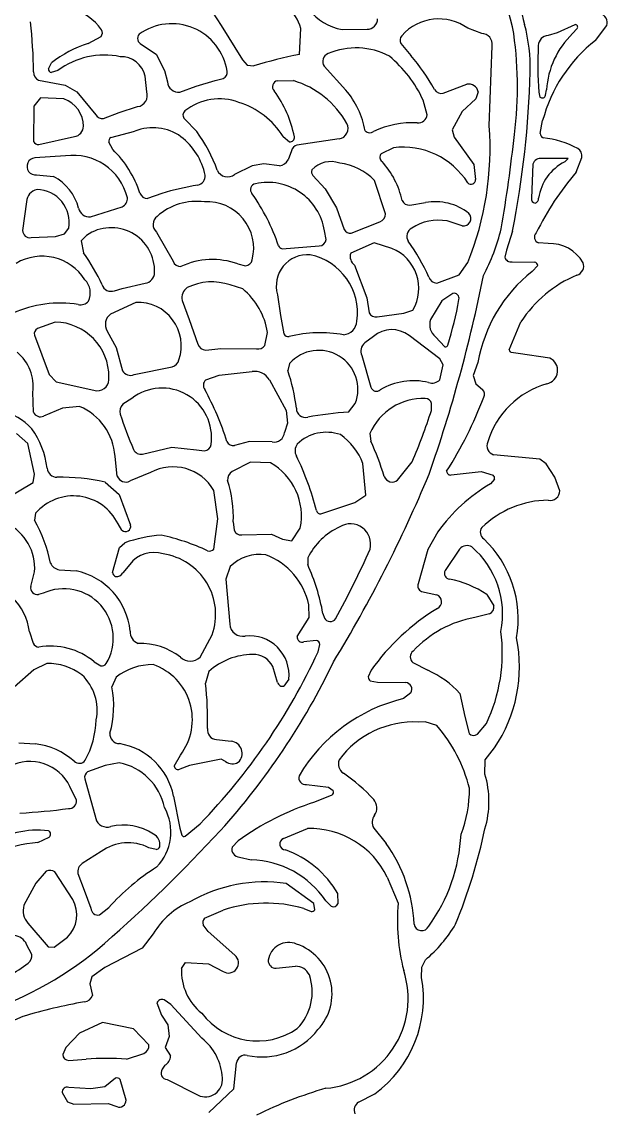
# Model space of a CAD drawing. Header units: millimetres. Extents: x 0.02 to 0.492, y 0.021 to 0.495.
# Drawn here: x 0.4272 to 0.4917, y 0.159 to 0.2789 of the extents above; entities that cross this region are included whole.
import ezdxf

# ---------------------------------------------------------------- set-up
doc = ezdxf.new("R2010")
doc.units = ezdxf.units.MM
doc.header["$MEASUREMENT"] = 0
doc.layers.add('WHITE', color=7, linetype='Continuous')

msp = doc.modelspace()

# ---------------------------------------------------------------- linework, layer by layer
at = {"layer": 'WHITE'}
for p, q in [((0.4812587647431137, 0.2783119534665339), (0.4802709048213723, 0.2819796371728349)), ((0.4482122973231536, 0.2799553430562466), (0.4491521923241446, 0.278464529063877)), ((0.4491521923241446, 0.278464529063877), (0.4515155961249464, 0.2746837658506678)), ((0.4880985062706321, 0.2785656110480512), (0.4861415795900386, 0.2776697928222738)), ((0.4903959625071628, 0.2768384507782683), (0.4916113821466525, 0.2784755940475445)), ((0.4345058925567272, 0.2764899893608452), (0.4359323437201402, 0.2772531600797888)), ((0.4577904982586226, 0.2752962194563957), (0.4579366132022079, 0.2781496008052765)), ((0.4624727446224783, 0.2780365171334167), (0.4652336031246486, 0.2780670787142671)), ((0.4778507959565076, 0.2775887120127161), (0.476324330823461, 0.2781654057506186)), ((0.4861415795900386, 0.2776697928222738), (0.4851599114932659, 0.2773912096958815)), ((0.4878544289688921, 0.2775829350370405), (0.4883608239170357, 0.2781463478332752)), ((0.4403896205542013, 0.2763966756002539), (0.4420012813329749, 0.2753350254296933)), ((0.4689548854665744, 0.2765110988119751), (0.4700430442860296, 0.2751733117032861)), ((0.4786904911045359, 0.2674478699879234), (0.479000693725759, 0.2762486881898785)), ((0.4420012813329749, 0.2753350254296933), (0.4429248312945556, 0.2735053280589612)), ((0.4515155961249464, 0.2746837658506678), (0.45203741111801, 0.274107628616136)), ((0.4301613565872406, 0.273707800813241), (0.4304760845155919, 0.2743723622329509)), ((0.4311871592137572, 0.2735125840215796), (0.4304424913185236, 0.273290230243744)), ((0.4429248312945556, 0.2735053280589612), (0.4432422203369442, 0.2722786394018876)), ((0.45203741111801, 0.274107628616136), (0.4527506634858331, 0.274025952702553)), ((0.4605201684926737, 0.2739889307680863), (0.4628821709551756, 0.2713639989155257)), ((0.4290678712913227, 0.2724633569267826), (0.4320045250461281, 0.2719236449552534)), ((0.4409691128071096, 0.2711874725151034), (0.4407865393681895, 0.2729123533076462)), ((0.4463955057555904, 0.2718105113179769), (0.44851660903986, 0.2724173727992565)), ((0.44851660903986, 0.2724173727992565), (0.4493862839586426, 0.2726338125981569)), ((0.4553665813713149, 0.2723900132228829), (0.457120654890418, 0.2724029117858794)), ((0.4320045250461281, 0.2719236449552534), (0.4332551889641399, 0.2711655620018878)), ((0.4332551889641399, 0.2711655620018878), (0.4353692701096199, 0.2686365868201105)), ((0.4446104919431802, 0.2711279071771419), (0.4463955057555904, 0.2718105113179769)), ((0.4736240586918626, 0.2710233315830057), (0.4762200752254385, 0.2720193730849097)), ((0.4774791693371001, 0.2711906862491794), (0.4771984340220846, 0.2704066978655502)), ((0.4841267188712662, 0.2711311891223881), (0.4842664793091097, 0.2705960721235013)), ((0.484885164317417, 0.270810004247131), (0.4849908091829967, 0.2713834085043634)), ((0.4292619998470363, 0.2705211687407149), (0.428536146556225, 0.2695873111497415)), ((0.4318495212058671, 0.2703845900836432), (0.4292619998470363, 0.2705211687407149)), ((0.4718597269139134, 0.268637988047497), (0.4714068200854447, 0.2702492958387903)), ((0.4771984340220846, 0.2704066978655502), (0.4757009609129567, 0.2689944598234911)), ((0.428536146556225, 0.2695873111497415), (0.4285157958917905, 0.2657153104698888)), ((0.4362108034399185, 0.2682376226221045), (0.4379375934016581, 0.2689028126380586)), ((0.4379375934016581, 0.2689028126380586), (0.4399685374856712, 0.2695410579429557)), ((0.4757009609129567, 0.2689944598234911), (0.474581343612088, 0.2669917753501915)), ((0.4464789548319442, 0.2667997830000304), (0.4451323979310361, 0.2681853463312928)), ((0.4842875627521551, 0.2665758592864333), (0.4845601432563761, 0.2680060492324443)), ((0.4370107560028329, 0.2661558344614827), (0.4396713129313368, 0.2668365262988134)), ((0.474581343612088, 0.2669917753501915), (0.4748076470229444, 0.2661785602702558)), ((0.4290844117209682, 0.2653888722102539), (0.4330113135592403, 0.2662419517516804)), ((0.4372180359190654, 0.264838657682163), (0.4367965963025361, 0.2656419852238806)), ((0.4560026979302647, 0.2662430678320996), (0.4566866105254768, 0.2656849235234213)), ((0.4621525356734295, 0.2659814431229973), (0.4575122104052504, 0.2653088227976481)), ((0.4748076470229444, 0.2661785602702558), (0.4769858867273076, 0.2631758332113416)), ((0.4320232617654534, 0.2641198347290648), (0.4286332120082504, 0.2639035970318746)), ((0.4569190781167149, 0.264675113958919), (0.4565320156231723, 0.2636839935895424)), ((0.4681238778119621, 0.2650190650614231), (0.4667681384740824, 0.2643647041393207)), ((0.4882600690150484, 0.2623239646933971), (0.4888870763394914, 0.2639603690090931)), ((0.4525944929897991, 0.2630295747352359), (0.4506450702026192, 0.2620733123789102)), ((0.4538581333783239, 0.2632418410031372), (0.4525944929897991, 0.2630295747352359)), ((0.455581164780397, 0.2630440627690532), (0.4538581333783239, 0.2632418410031372)), ((0.4769858867273076, 0.2631758332113416), (0.4771740351646555, 0.2615038473426641)), ((0.4834981235418584, 0.263204227032683), (0.4833227007901598, 0.2594543821177436)), ((0.4873874197890145, 0.2638449678885318), (0.4845313129201876, 0.2638243939707168)), ((0.4869886036247665, 0.2634591164088785), (0.4873874197890145, 0.2638449678885318)), ((0.4288431519183599, 0.2620255128483817), (0.4307190555035778, 0.2618545267390197)), ((0.459260091058917, 0.2619572424717403), (0.4606216397604883, 0.260498579728956)), ((0.4606216397604883, 0.260498579728956), (0.4618778515518909, 0.2584041067797057)), ((0.4672529019307182, 0.2577496917337188), (0.4660346684842721, 0.2614133837189211)), ((0.4277171755955266, 0.2590598507660549), (0.4273057365772052, 0.2559040899821781)), ((0.4426147552883193, 0.2599774102636656), (0.4410633461996746, 0.259433041300398)), ((0.4347726704185317, 0.2573979089903376), (0.4382529678258386, 0.2585285618456509)), ((0.4618778515518909, 0.2584041067797057), (0.4627149233721046, 0.2560332070749312)), ((0.469934583548517, 0.2587052686867674), (0.4716691956505776, 0.2589744687599391)), ((0.4634858538185029, 0.2556307914808785), (0.466647178358894, 0.2568568856692829)), ((0.4757089086242932, 0.2564327649703605), (0.4740442448441822, 0.2569582600433268)), ((0.4309255995675446, 0.2552636064855601), (0.4319306813803337, 0.2555501523799651)), ((0.4319306813803337, 0.2555501523799651), (0.4323749497111687, 0.256176177538201)), ((0.4420485787501534, 0.2557227532279584), (0.4438731581400795, 0.2525186760915356)), ((0.4607427702570795, 0.2549100906148891), (0.4605376366614469, 0.2558802330759324)), ((0.4812339852129013, 0.2558510108645259), (0.4805905761911273, 0.2537419593586008)), ((0.4282329073650268, 0.2551252922898726), (0.4309255995675446, 0.2552636064855601)), ((0.4343327411814482, 0.2553687076856425), (0.4337558359118669, 0.2547615156219933)), ((0.4337558359118669, 0.2547615156219933), (0.434011409030941, 0.2534505782840051)), ((0.4660062923707559, 0.254565877708229), (0.4634267919438973, 0.2534030754444546)), ((0.4679636413509432, 0.2539332579854936), (0.4660062923707559, 0.254565877708229)), ((0.4851846037365853, 0.2544729847226241), (0.4840914102847458, 0.2545620246287704)), ((0.4558722938230071, 0.2539069603668956), (0.4599702917700503, 0.2542027519354335)), ((0.4805905761911273, 0.2537419593586008), (0.4804110676401101, 0.2529572928487422)), ((0.451000492811276, 0.2522266720483535), (0.4518281881576903, 0.2520239657705697)), ((0.4638418345230189, 0.2521043296311505), (0.4652076521615129, 0.2484764788203108)), ((0.4753568869350426, 0.251009914928006), (0.4763214457812085, 0.2523741899317495)), ((0.4811991937776656, 0.2524669428862282), (0.4836839488041724, 0.2524200626853468)), ((0.4840319040885985, 0.2520435208993549), (0.4833942668508352, 0.2513862172850656)), ((0.4729145319196082, 0.2501176022646594), (0.4753568869350426, 0.251009914928006)), ((0.4374043008216533, 0.2492684401768283), (0.4382614897591069, 0.2495354182818311)), ((0.4382614897591069, 0.2495354182818311), (0.4407969097917354, 0.2500995493196326)), ((0.4515478796641947, 0.2494685161391895), (0.4501408365862686, 0.2499130837543082)), ((0.4553654190212111, 0.2488349665006135), (0.4557036390686579, 0.2465651190606527)), ((0.4652076521615129, 0.2484764788203108), (0.4654745305559556, 0.2468540649161693)), ((0.4746795573187414, 0.2489837631746454), (0.4734568592556019, 0.2481464722766928)), ((0.4397741092140285, 0.2479886357337663), (0.4369822491844831, 0.2467113085116918)), ((0.444870507939581, 0.2482005213107922), (0.4456577219537771, 0.2461253346578528)), ((0.4692702788154777, 0.246791938327923), (0.47027383769718, 0.2471543031040599)), ((0.4734568592556019, 0.2481464722766928), (0.4722223002422248, 0.2460940179950201)), ((0.4456577219537771, 0.2461253346578528), (0.4466091968267429, 0.2433932671462775)), ((0.4557036390686579, 0.2465651190606527), (0.4560608159157905, 0.2445338136934741)), ((0.4663391321195882, 0.2463926892462677), (0.4692702788154777, 0.246791938327923)), ((0.43088227590707, 0.2458281579666337), (0.4289298057661082, 0.2451057191293786)), ((0.4366094075904791, 0.2448330589107164), (0.4375905072954552, 0.2430167496651984)), ((0.4539717396139831, 0.2432333826082566), (0.4542684699837153, 0.2446887725786074)), ((0.4808758645961185, 0.2427731356136884), (0.4821691972159363, 0.2458414639329232)), ((0.4285923259910443, 0.2443943238007566), (0.4302351731373351, 0.2400451579330805)), ((0.4659395603023849, 0.2442450461946931), (0.4649839585870457, 0.243525579488922)), ((0.4732271057505507, 0.2417687646691808), (0.4698548520329537, 0.2443321849287116)), ((0.4727744078234226, 0.2442094461482583), (0.4737855404650915, 0.2430892618042035)), ((0.4375905072954552, 0.2430167496651984), (0.4382990425283726, 0.2404755712481448)), ((0.4474729330337188, 0.2427318161596483), (0.4491162323709477, 0.2429091974259669)), ((0.4491162323709477, 0.2429091974259669), (0.4530367780093196, 0.2428803518089311)), ((0.4818608570944364, 0.2423535071184283), (0.4810871281221289, 0.2424897815275162)), ((0.4853449862499815, 0.2418663003308309), (0.4818608570944364, 0.2423535071184283)), ((0.456695402863363, 0.2412707126852803), (0.4564948194581143, 0.2404956935294914)), ((0.4646384629050871, 0.2421353098427566), (0.4656415635999615, 0.2386522002136429)), ((0.4736172910653326, 0.2411251394520486), (0.4732271057505507, 0.2417687646691808)), ((0.4732457162070026, 0.2394841422608239), (0.4736172910653326, 0.2411251394520486)), ((0.477440537889055, 0.2413572830830997), (0.4768943757173333, 0.2399441203228124)), ((0.4302351731373351, 0.2400451579330805), (0.4310058496804533, 0.2392615383404927)), ((0.4395726791983047, 0.2400417143138658), (0.4437789235170978, 0.2409088462143663)), ((0.4474623714579529, 0.2394518564333172), (0.4489279216666691, 0.2399905189444185)), ((0.4489279216666691, 0.2399905189444185), (0.4525734040871686, 0.2403663631722001)), ((0.4768943757173333, 0.2399441203228124), (0.477193572084612, 0.239022680398668)), ((0.4310058496804533, 0.2392615383404927), (0.4354885681191949, 0.2382718225944758)), ((0.45447727409547, 0.2394703671787985), (0.4563196511688367, 0.2360817493212782)), ((0.477193572084612, 0.239022680398668), (0.4779311571064409, 0.2383860660864048)), ((0.4285035072484084, 0.2359002044577723), (0.4284433048329337, 0.238101209776464)), ((0.431678187675663, 0.2363382973958907), (0.4296016319617764, 0.2354856266218857)), ((0.4335771369129383, 0.2365468289452328), (0.431678187675663, 0.2363382973958907)), ((0.4393355892443876, 0.2374300923004433), (0.4383534336578648, 0.2367819159499868)), ((0.4631790835543321, 0.2359247729010741), (0.4639272081376464, 0.2368584865402443)), ((0.4723204888761489, 0.236102869591145), (0.4723313147617205, 0.2368798877158788)), ((0.4563196511688367, 0.2360817493212782), (0.4564489187256658, 0.2346936733511845)), ((0.4564489187256658, 0.2346936733511845), (0.4561456289149788, 0.2336812401067374)), ((0.4278682150891793, 0.2324406325962648), (0.426610546535309, 0.2335602840154825)), ((0.4655435587655891, 0.2335687614659396), (0.4656479365062863, 0.2327152108845868)), ((0.4286163150623103, 0.2290992946261994), (0.4278682150891793, 0.2324406325962648)), ((0.4404901846021335, 0.2312975972307907), (0.4437241487606727, 0.2320653295118044)), ((0.4437241487606727, 0.2320653295118044), (0.446450561393482, 0.2317588035656633)), ((0.446450561393482, 0.2317588035656633), (0.4473288790978758, 0.2316600566284387)), ((0.4522697028762015, 0.2326650134773796), (0.4506297335238423, 0.2322416110664408)), ((0.4547742379555122, 0.232634697951547), (0.4522697028762015, 0.2326650134773796)), ((0.4377261714130019, 0.2288630024959051), (0.4374793914350557, 0.2310446106897885)), ((0.4524099755297646, 0.2303974831947456), (0.4503840568433227, 0.2293632722332063)), ((0.4545964406497181, 0.2303392336209258), (0.4524099755297646, 0.2303974831947456)), ((0.4685966261766184, 0.2284386733298502), (0.4701998329311134, 0.2304471326550986)), ((0.4842423282893424, 0.2307214319403772), (0.4791548178020334, 0.2312287479666203)), ((0.4849449004194835, 0.2302179298033917), (0.4842423282893424, 0.2307214319403772)), ((0.4284785306415387, 0.2281653730805689), (0.4286163150623103, 0.2290992946261994)), ((0.4413831129498719, 0.2292479181932175), (0.4391377782562815, 0.2283393362326671)), ((0.4650913755992033, 0.2267638049923121), (0.4647798689477712, 0.2302566467237288)), ((0.4745049775084315, 0.2290005675494936), (0.4777920591002188, 0.2293687001163104)), ((0.4777920591002188, 0.2293687001163104), (0.4791085531894291, 0.2289602418962678)), ((0.4858985933646488, 0.2287502122670987), (0.4849449004194835, 0.2302179298033917)), ((0.4253920171000464, 0.226312017702293), (0.4284785306415387, 0.2281653730805689)), ((0.4363867299692274, 0.2282183429233312), (0.4379243786626148, 0.2268546369657339)), ((0.4792541127975972, 0.2285361291669961), (0.4788093111060844, 0.2280077364412279)), ((0.4864490211997333, 0.2272447547352685), (0.4858985933646488, 0.2287502122670987)), ((0.4379243786626148, 0.2268546369657339), (0.4391849335312243, 0.2234805640931797)), ((0.448803271347207, 0.2241672378593256), (0.4483527782640997, 0.2272703158284803)), ((0.4638683867994106, 0.2259719695323953), (0.4650913755992033, 0.2267638049923121)), ((0.4601464028852786, 0.2247157162941356), (0.4638683867994106, 0.2259719695323953)), ((0.4287366264639517, 0.2247808151546762), (0.4286100812613061, 0.2240058420758929)), ((0.4382359811735222, 0.2229050899842905), (0.4378069184629969, 0.2236162630315235)), ((0.448358377558765, 0.2208280980454113), (0.448803271347207, 0.2241672378593256)), ((0.450493985322948, 0.2238162001579911), (0.4506105977271999, 0.2229099001008312)), ((0.456930089789689, 0.2217270479071012), (0.4578704222026105, 0.2231501971388138)), ((0.4514223989448657, 0.2223888660442802), (0.4547150733994664, 0.222474675749711)), ((0.4547150733994664, 0.222474675749711), (0.4559100330395285, 0.2219362516987785)), ((0.4559100330395285, 0.2219362516987785), (0.456930089789689, 0.2217270479071012)), ((0.4730208705567808, 0.2227317842791766), (0.4719231438864795, 0.2207792067544212)), ((0.4372109048007914, 0.2182562404823369), (0.4379629158743885, 0.2209994665255752)), ((0.4379629158743885, 0.2209994665255752), (0.4385472094077515, 0.2215263972320712)), ((0.4719231438864795, 0.2207792067544212), (0.4708655332088175, 0.2170203897975036)), ((0.475401679211255, 0.2208407442201964), (0.4738298946074601, 0.2184628307651618)), ((0.458691638202929, 0.2198712939266904), (0.4586883895554474, 0.2191263539290802)), ((0.4281879909836161, 0.2167174784747626), (0.4286137719391128, 0.2183256603422127)), ((0.431331585277522, 0.2185581508884114), (0.4331849552635697, 0.2184303472467495)), ((0.4390949627515967, 0.2191524929803721), (0.4383445030901686, 0.2182252076631951)), ((0.4501459117588226, 0.218906286816013), (0.4496634702202372, 0.2175403439489904)), ((0.4496634702202372, 0.2175403439489904), (0.450107266210792, 0.2125749910527324)), ((0.4295747339139705, 0.2159765316705179), (0.4290325052724314, 0.2158520426566158)), ((0.4712116162676278, 0.2161746968076138), (0.4729083349873647, 0.2157913046549231)), ((0.4588386658007244, 0.2133169988222207), (0.4588156343536098, 0.2147021635567652)), ((0.478399287016617, 0.2158289217164932), (0.4791724166539311, 0.2145969436764904)), ((0.4603684612183013, 0.213747379105006), (0.4605259846923915, 0.2132434924874827)), ((0.4787132588022203, 0.2137164633772253), (0.4770759663447127, 0.2133022506128339)), ((0.457528775832397, 0.2112229758214565), (0.4588386658007244, 0.2133169988222207)), ((0.4280459990477261, 0.2117092030806791), (0.4284734645491258, 0.2104788888956556)), ((0.4468354086410141, 0.2089423334942676), (0.4481745674089187, 0.2113906356679297)), ((0.4596126755265588, 0.2107654853996845), (0.4582816627267834, 0.2106226729301952)), ((0.4598363609974224, 0.2095198815847144), (0.4600399540040002, 0.2103380658106831)), ((0.4285277449990156, 0.2075324986577693), (0.4263813585926057, 0.2056490886188972)), ((0.4299754106252205, 0.2082522206478295), (0.4285277449990156, 0.2075324986577693)), ((0.4351940398116569, 0.2084272575708495), (0.4359247785966525, 0.2079767455294738)), ((0.455368877092941, 0.2061636592459195), (0.4548632516205032, 0.2079024264535863)), ((0.4656811004520005, 0.2074997270703918), (0.4653637655970117, 0.2067724891987073)), ((0.4702790472257808, 0.208340611233199), (0.4719135187202714, 0.2074900578545203)), ((0.437614368603062, 0.2067345536291401), (0.4371299837186165, 0.2056553456699639)), ((0.4478219373560443, 0.2073662061524618), (0.4474451711903394, 0.206084784094349)), ((0.4566138157168442, 0.2065076121235098), (0.4560631084012823, 0.205756937497493)), ((0.4655823098306363, 0.2063327558818919), (0.4663639632279871, 0.2061893671937459)), ((0.4663639632279871, 0.2061893671937459), (0.4694944442523757, 0.206155186408024)), ((0.4700502879501213, 0.2050007576368104), (0.4692483268737939, 0.2043764831026843)), ((0.4754600280433763, 0.2049327979584875), (0.4760059123034724, 0.2024069655723224)), ((0.471617821201517, 0.2018162977460953), (0.4709095136025336, 0.2017957460034655)), ((0.4729099791528837, 0.2013965945802444), (0.471617821201517, 0.2018162977460953)), ((0.4760059123034724, 0.2024069655723224), (0.4764545236701707, 0.2005418190385141)), ((0.4773827263313675, 0.2004451928420861), (0.4783658233145524, 0.2016495377010482)), ((0.4269017189703234, 0.1995172079384336), (0.4286982498165953, 0.1993833335519809)), ((0.4486420490154517, 0.1998664863054261), (0.4502689132703615, 0.1996934906215046)), ((0.4440017814732701, 0.1969501613453631), (0.4446790583412094, 0.1981582791867683)), ((0.4782362892956459, 0.1976266655322849), (0.4792682551660656, 0.1989639928162185)), ((0.4363767126164789, 0.1970175142859306), (0.4344515355794129, 0.1963226680929288)), ((0.4379285292064147, 0.1972998296365062), (0.4363767126164789, 0.1970175142859306)), ((0.4456828362756055, 0.1970116456366559), (0.4446127935234337, 0.1966094627310772)), ((0.4491760927356044, 0.1976899260393475), (0.4456828362756055, 0.1970116456366559)), ((0.4496549790832293, 0.1974530900584187), (0.4491760927356044, 0.1976899260393475)), ((0.4782103180130883, 0.1960576792693498), (0.4782362892956459, 0.1976266655322849)), ((0.4341591546281162, 0.1955305482138071), (0.4353459626501261, 0.1911784193726416)), ((0.4332490628299757, 0.1931814096830323), (0.4324998679128035, 0.1946976911905204)), ((0.4585747672057434, 0.1949145567884794), (0.4609962531775033, 0.1946314272036813)), ((0.4609962531775033, 0.1946314272036813), (0.4615074900714791, 0.1942389277959713)), ((0.4439208655037156, 0.1936153247689998), (0.444617138210291, 0.1901027340267433)), ((0.4613565730180656, 0.1937485240677038), (0.4594240976118417, 0.192971657968192)), ((0.444617138210291, 0.1901027340267433), (0.4448188960263186, 0.189331554268178)), ((0.4452053214958047, 0.1892231504045338), (0.4468350846225445, 0.1905853060333145)), ((0.4560276899898737, 0.1889706385602773), (0.4586532615763765, 0.1900567471674942)), ((0.4659621048890915, 0.1901093805624904), (0.4673264405049959, 0.1884280107979759)), ((0.428984330356298, 0.1885403881847312), (0.4302092409862534, 0.1891047955914893)), ((0.4510295335035155, 0.1887157403852559), (0.4503705354554066, 0.1880154295791205)), ((0.435961621022136, 0.1875233193091923), (0.4338696313723143, 0.1862273991827183)), ((0.4419906432333757, 0.1877562359920225), (0.441208397220691, 0.1879427135179155)), ((0.4511853424769483, 0.1869214426439226), (0.4524808304709184, 0.1866104753268542)), ((0.4299098973475146, 0.1853629284405259), (0.4287525321193575, 0.1840519233720032)), ((0.4328188658995716, 0.1822635599711667), (0.4308551655197835, 0.1852868425346001)), ((0.4333767273761062, 0.1851025299700945), (0.4340634389057795, 0.1832850171809104)), ((0.4674416891615774, 0.1847047566090466), (0.4686601125667285, 0.1818565224312391)), ((0.4287525321193575, 0.1840519233720032), (0.4274512531393944, 0.1816160414499023)), ((0.4593725751782373, 0.1818178750125558), (0.4563298782820566, 0.1840074336181003)), ((0.4340634389057795, 0.1832850171809104), (0.4348242353274758, 0.1812855650654143)), ((0.462054053118595, 0.1818046150111009), (0.4620004717914917, 0.1829086426549766)), ((0.4357506097933667, 0.1805678619112801), (0.436798601643373, 0.1813736800024915)), ((0.4473289400404254, 0.180187055735216), (0.4493876184002167, 0.1811010312990584)), ((0.4582766227986145, 0.1812645021505427), (0.4590635281038093, 0.1809353949553196)), ((0.4594696577558521, 0.1811303791670142), (0.4593725751782373, 0.1818178750125558)), ((0.460670476898714, 0.1821046780742703), (0.4612574830443049, 0.1815213754520977)), ((0.4278739739455767, 0.1796425544334491), (0.4301092341817502, 0.1770508509174503)), ((0.4477479084721548, 0.1787435964024591), (0.4471864584532735, 0.179460081002395)), ((0.4506761492982853, 0.1761236904605982), (0.4477479084721548, 0.1787435964024591)), ((0.4307805554376321, 0.1770216486675173), (0.432251038292151, 0.1781117265947627)), ((0.4416928085184191, 0.178494364776543), (0.4404656315400503, 0.1768928042250015)), ((0.4283099396972992, 0.1762081845326743), (0.4277437368474443, 0.1773058457147638)), ((0.4301092341817502, 0.1770508509174503), (0.4307805554376321, 0.1770216486675173)), ((0.4404656315400503, 0.1768928042250015), (0.4363646868736345, 0.1747679226181828)), ((0.444792222815471, 0.1746705338325377), (0.4452428802558954, 0.1753175354520754)), ((0.4452428802558954, 0.1753175354520754), (0.4477692838044569, 0.1751811898991009)), ((0.4477692838044569, 0.1751811898991009), (0.4493717533508385, 0.1743377799252352)), ((0.4712654161897451, 0.174821905982107), (0.4716535403500584, 0.1756062615203424)), ((0.4363646868736345, 0.1747679226181828), (0.4349342959573737, 0.1737614307768455)), ((0.4552283118402737, 0.1747019919763087), (0.4573352086016955, 0.1749102771978139)), ((0.4712306463248975, 0.1736698064416437), (0.4712654161897451, 0.174821905982107)), ((0.4349342959573737, 0.1737614307768455), (0.4347065828638524, 0.1729642785034128)), ((0.4347065828638524, 0.1729642785034128), (0.4350045304179379, 0.1716828511028279)), ((0.4420838610276422, 0.1708676857503182), (0.4425862866404209, 0.1695320989635967)), ((0.4436276331559295, 0.1706964972780227), (0.4428716295326869, 0.1712036575396611)), ((0.4470493937424773, 0.1669933254609826), (0.4436276331559295, 0.1706964972780227)), ((0.4273200556453308, 0.1693757963248792), (0.4257484993874004, 0.1686956905753304)), ((0.4425862866404209, 0.1695320989635967), (0.443279932382274, 0.1684761574004365)), ((0.4361110040508574, 0.1687328509512158), (0.4335805775649552, 0.1675281805400888)), ((0.4395244404801864, 0.1680245983529645), (0.4361110040508574, 0.1687328509512158)), ((0.4412095012791948, 0.1662644446334158), (0.4395244404801864, 0.1680245983529645)), ((0.443279932382274, 0.1684761574004365), (0.4434526858834197, 0.1671933143750271)), ((0.4335805775649552, 0.1675281805400888), (0.43205377893018, 0.1659528780520414)), ((0.4434526858834197, 0.1671933143750271), (0.4430106762248494, 0.1659718167443578)), ((0.43205377893018, 0.1659528780520414), (0.4317133218567304, 0.165176737142007)), ((0.4430106762248494, 0.1659718167443578), (0.4435842385357713, 0.1650381444082492)), ((0.432377753527555, 0.164545328070654), (0.4343055760248736, 0.1646867169781621)), ((0.4387482024014618, 0.1646848239080787), (0.4406477409774587, 0.1653062235332982)), ((0.4429565946661579, 0.1640195693649663), (0.4426778123384657, 0.1635790373767861)), ((0.4505747555304825, 0.1614306330596681), (0.450866143908796, 0.1642673169793243)), ((0.437529379615858, 0.1625992871652975), (0.4363629492917442, 0.1616521018668608)), ((0.4386901301094048, 0.1601488679148164), (0.4380319152523144, 0.162426663021551)), ((0.4432096845537583, 0.1624380218893175), (0.4466134138501383, 0.1607147326330284)), ((0.4316707166639914, 0.1609920802493639), (0.432229134724437, 0.159984333560675)), ((0.4348161138775281, 0.1614057683504111), (0.432381638589715, 0.1615615528236927)), ((0.4363629492917442, 0.1616521018668608), (0.4348161138775281, 0.1614057683504111)), ((0.4478104110938455, 0.1588128490061728), (0.4505747555304825, 0.1614306330596681)), ((0.4642795262696439, 0.1599359087859509), (0.4660831889025561, 0.1608790334876264)), ((0.432229134724437, 0.159984333560675), (0.4329308710176571, 0.1597227266517875)), ((0.4329308710176571, 0.1597227266517875), (0.4367348998481775, 0.159815541826032)), ((0.4367348998481775, 0.159815541826032), (0.4376702561125526, 0.159462673188058))]:
    msp.add_line(p, q, dxfattribs=at)
for centre, radius, start, end in [((0.4919830460840366, 0.2816747182912471), 0.0099031111019333, 148.2398529059417, 198.1169012415626), ((0.4522311253475128, 0.2763860000527937), 0.0059718405265238, 17.17669490594194, 128.6401320998845), ((0.4311062371555924, 0.2744963840540196), 0.0060258671154266, 35.73606677234151, 113.1587153845533), ((0.4635302740208623, 0.2839568066171797), 0.0060140000000001, 218.4128469059418, 259.8721879059411), ((0.4906954258848259, 0.2788091289761285), 0.000974793015037, 339.9914879059398, 78.83190141428807), ((0.3718598328533193, 0.2725179101538351), 0.0566607069809603, 0.8560863317902692, 6.451339140896148), ((0.4437386622200834, 0.2725368798324803), 0.0061376054585285, 8.514626895852512, 125.96772220809), ((0.4652646107322585, 0.2791903579789209), 0.0011237071585297, 268.4187779059407, 1.501104496253544), ((0.4731352508640164, 0.2737515300113146), 0.0054454136692953, 54.15142190594212, 138.5551924531529), ((0.4410129369575186, 0.2717533285795018), 0.0407767361930375, 352.5565284667934, 9.255790905941867), ((0.4649930899633529, 0.2738573654992433), 0.0182051343002534, 358.3873921762594, 15.08498425187065), ((0.4881643669412947, 0.2783151247768508), 0.000259, 319.3339979059372, 104.7314179059343), ((0.43539053914682, 0.2776835789196922), 0.0006919628410649, 321.5357689059413, 28.69337358974621), ((0.4406614443141797, 0.2770427962380192), 0.0007009707804431, 138.819527963022, 247.1834489059411), ((0.4695891778597264, 0.2768652399502326), 0.0007264590737384, 137.5201761620845, 209.1757039059397), ((0.4778362013610395, 0.2764128025783705), 0.001176, 351.9780159059438, 89.28891990594302), ((0.485246622804098, 0.2762238555586494), 0.0011705701743762, 94.248140905942, 178.1403983194906), ((0.4943752925366643, 0.2708097568812187), 0.009402, 133.9126839059418, 176.501994905942), ((0.4383990061715691, 0.2641883197431903), 0.012903, 107.5610349059418, 127.8819929059417), ((0.4640310027685849, 0.26815546827258), 0.0078509048815582, 62.2981842364677, 113.131000194329), ((0.5309425494230058, 0.2741534498945474), 0.0469132822388727, 177.4241277531852, 183.6936829059416), ((0.5005715257086816, 0.2637710196025591), 0.016562, 127.9077679059419, 165.1844809059421), ((0.4362987073045905, 0.2667201668829189), 0.0085008737474728, 78.11631455558893, 126.9628299059419), ((0.4381354627417843, 0.2723248133843433), 0.0027154024454115, 12.49609390594182, 91.8193259303592), ((0.4672458130997778, 0.2271488673977972), 0.049067, 101.1105189059419, 107.1824509059419), ((0.4612299492697856, 0.2745292757528176), 0.0008920546250549, 108.5001044744694, 217.2814499059401), ((0.458599169512363, 0.2642818443539858), 0.0141296281064172, 24.98216090594205, 50.00458209600767), ((0.4517651893109532, 0.2595858676613647), 0.0240218316173009, 29.54861840195213, 40.45770690594196), ((0.4305369722289221, 0.2736572647892166), 0.000379, 172.3373339059431, 255.564497905943), ((0.4294526010837837, 0.2733203838401838), 0.000939421174714, 177.3098061702734, 245.8241089059408), ((0.4444878105522395, 0.2723708674646478), 0.001249, 184.2346619059408, 275.6368919059427), ((0.4490862659772881, 0.2733056571066436), 0.0007357892583612, 294.0635639059431, 10.96612752592323), ((0.4554757945726768, 0.271734052297184), 0.0006649904205291, 99.45266590594142, 224.2401387353003), ((0.4542407216976037, 0.2628004752750808), 0.0100250088348586, 29.21198890202299, 73.30512290594196), ((0.3801984413231889, 0.2760101731487195), 0.1030270496184883, 348.7162139059418, 358.5176932210703), ((0.4397787455919716, 0.2707836471900869), 0.001257, 278.6841859059418, 18.73921390594008), ((0.4448718020810306, 0.2637930556291139), 0.0125886535098326, 11.1431569001649, 36.43795152851138), ((0.4557180819584835, 0.2652017334059918), 0.0094497453596653, 10.1697076525067, 40.70081290594191), ((0.4734306094278471, 0.2719027849305194), 0.0009004780997899, 211.4825434186949, 282.4055249059405), ((0.4763706280786035, 0.2708772531969803), 0.001152, 15.78791590594309, 97.50936490594421), ((0.430795229094164, 0.2673528019513745), 0.0032098708908248, 0.5941489316025459, 70.82508690594237), ((0.4489934239194044, 0.2641802401916754), 0.0062110237261065, 69.99266056466006, 128.0905311274138), ((0.4483599346432786, 0.2613980225658482), 0.009049104612774, 32.37220190594181, 72.25144142160178), ((0.4845173671999589, 0.2708720870981408), 0.000373, 227.7302679059409, 350.4189889059355), ((0.4455727242820101, 0.2686127733309268), 0.0006136620693657, 132.0373186376231, 224.1483479059427), ((0.4360718616445098, 0.2690315566102223), 0.000806, 209.3430109059416, 279.9264799059422), ((0.4619666532638207, 0.2671335415968848), 0.0011669974994557, 279.1652589059414, 28.65201191610486), ((0.4703174983646074, 0.2574092332879879), 0.0103702531386471, 87.58453313690468, 114.8955650124434), ((0.4708437807051748, 0.26879429223496), 0.0010278996536962, 265.0203164854227, 351.2535749059418), ((0.4328065795514796, 0.2674232662018999), 0.0011989244530959, 279.8322849059417, 358.2229584723995), ((0.4416588145355483, 0.261968680995604), 0.0052579540244016, 54.19335199036357, 112.209793905942), ((0.4334310765199777, 0.2571785606719027), 0.0162115714084462, 19.28154036805236, 36.40425790594193), ((0.4655185178908777, 0.2674064167453586), 0.0007325710992881, 227.04892403203, 306.2775731043745), ((0.4448204036901937, 0.2650480359218233), 0.033955, 338.0835479059419, 4.052866905941919), ((0.3078549186418044, 0.2852425385590771), 0.174603152850937, 350.3888790726062, 353.8281467508051), ((0.4848390444309756, 0.2666150364987214), 0.0005528715004749, 184.0634609059448, 244.8970657264721), ((0.4289926600592948, 0.2658875009625137), 0.000507, 199.8541029059409, 280.4262499059419), ((0.4373025321630903, 0.2657326764858927), 0.000514, 124.5870649059412, 190.1625929059367), ((0.4403679530057643, 0.2605228069803125), 0.0071885826716011, 11.77614420077587, 52.59131644595032), ((0.4567767776868853, 0.266132043121366), 0.0004561206549397, 258.598517905942, 11.8813769425223), ((0.4577594032745381, 0.2644830264030245), 0.000862, 106.6644799059437, 167.12414090594), ((0.4691598980442005, 0.2565871387601154), 0.008495335135961, 32.46492491694628, 97.00475190594199), ((0.4832405184583701, 0.2548214972306148), 0.0113749612202235, 62.86372121575435, 83.11308666854913), ((0.4287239091593572, 0.2629629594678888), 0.000945, 95.5074869059417, 277.2490669059405), ((0.4328875431063305, 0.2580582711542229), 0.0061228698506532, 13.68429980354434, 98.11475890594188), ((0.4289513184809796, 0.2563614078133736), 0.0118407087008777, 17.99183298690102, 45.72037790594174), ((0.4672209576690065, 0.2639862454609395), 0.0005901492985116, 140.1116889059425, 234.0169085199151), ((0.4879185752405688, 0.2641079772779487), 0.0009796849389721, 351.334294905943, 58.61820678821373), ((0.4554896237377059, 0.2642064638347371), 0.001166, 274.5028459059423, 333.3789419059407), ((0.4612184693585648, 0.2607101762329051), 0.0027838022980772, 69.07077387336675, 137.7881112039209), ((0.4615988295796604, 0.2572747737234977), 0.0060666926312353, 43.01466590594182, 84.19072738775063), ((0.4598571741295905, 0.257174206841114), 0.0094532920608581, 12.3465877978339, 42.0735132133327), ((0.4843261961364715, 0.262995392701093), 0.000854, 76.1026239059422, 165.8455449059406), ((0.4893897776587557, 0.258702346373145), 0.0053284611206573, 116.7842269059419, 171.6467017201014), ((0.4280347850897142, 0.2569057989694119), 0.0056298502815288, 15.18471157311419, 61.52387590594152), ((0.4463865781235264, 0.2619027054786763), 0.0010223816803427, 281.6235674963216, 4.893230603026686), ((0.4498750870041723, 0.2630777344482381), 0.001265597811014, 205.5547852609337, 307.4735309059431), ((0.4597042445837007, 0.2623512264309796), 0.0005937134946383, 157.2793519510119, 221.5744539059417), ((0.4766790114838544, 0.2614960160569727), 0.000495085622483, 224.7787714755392, 0.9063449059413878), ((0.5131034254325995, 0.2411087571126778), 0.0326692116645396, 139.504031905942, 153.5830647788993), ((0.4292042624906068, 0.2589600410163728), 0.0014904326283502, 102.0974692796038, 176.1602019059428), ((0.428817404238002, 0.2568053837235641), 0.0036127593633327, 349.9700919059413, 88.81839514987165), ((0.4515579969623644, 0.2304971029499641), 0.0308069812047636, 99.27531756133962, 106.8758689059418), ((0.4530378991504555, 0.2604089001086636), 0.0006499681771943, 98.2762585315662, 221.3778345497517), ((0.4542991040493481, 0.25488100953185), 0.0063180484995976, 9.09975390594187, 102.3819605371025), ((0.4378714529952097, 0.2594194069522571), 0.0009691019399186, 293.1835959059429, 5.172159169454234), ((0.4410696915289475, 0.2603523321923327), 0.0009193127907289, 201.2737720570791, 269.604526905941), ((0.4464894753595735, 0.2525166398703568), 0.0066025229176563, 82.73057137065621, 131.4762952268922), ((0.4476144081390057, 0.2539452892717909), 0.0051289787624428, 345.8189634086757, 93.23550102302785), ((0.4339933877557938, 0.2469055522843465), 0.0226997018819783, 18.83123346795286, 35.16560645078153), ((0.4698463243202431, 0.259523006832891), 0.0008224873050699, 203.4609630542068, 276.1601399059394), ((0.4727590042334143, 0.2532201077126257), 0.0058566503916542, 51.36890826362988, 100.7241359059417), ((0.4838334304078132, 0.2594085131542848), 0.0005127852417506, 174.8679969059433, 257.597473318909), ((0.4835795323300199, 0.2594286534598096), 0.0005404309473273, 285.4272891532964, 5.073660316027564), ((0.4346623638680697, 0.2586088237869588), 0.0012159285257575, 190.8262143499845, 275.2049119059407), ((0.4428078695167588, 0.256564775026253), 0.0011338091448985, 127.5696328283822, 227.957528905942), ((0.4662959054785956, 0.2577470858510212), 0.000957, 291.5341859059418, 0.1560149059429837), ((0.4730880835737806, 0.2516865868234087), 0.0053576844730366, 79.71961390594201, 123.2205729057649), ((0.4758560638066578, 0.2572208299038686), 0.0008016863396128, 259.4229829059401, 45.76403996037138), ((0.4281036894680642, 0.2559127608512162), 0.000798, 180.6225739059439, 279.3187749059405), ((0.4370528119167886, 0.2514332014617716), 0.0047840353304906, 358.0844939036288, 124.6507389059415), ((0.4633477062705046, 0.2563057998178508), 0.000689, 203.3056039059432, 281.566457905945), ((0.4706549113657024, 0.2552507326104037), 0.0010462740382841, 118.6789586499206, 210.1999391844801), ((0.4566881356397419, 0.2620147913798153), 0.0240598521240316, 332.5877826898428, 345.7460571552315), ((0.484291917288388, 0.2551762106623656), 0.0006460863273379, 133.703004231238, 251.9202249059423), ((0.4599001168702573, 0.2550548672348145), 0.000855, 274.7078989059415, 350.251169905944), ((0.4515403268489656, 0.2415580582744155), 0.0224715180144627, 24.19890792804257, 35.86759116322074), ((0.4853597958381363, 0.2502639339878172), 0.0042126951421417, 29.90988738160539, 92.38342990594205), ((0.429441847785316, 0.2474760173084829), 0.0056001655763767, 32.59564148361743, 120.7669369059421), ((0.4173708226166772, 0.2414823770125379), 0.0204974866236066, 24.33067722653416, 35.72434990594217), ((0.4586637675009279, 0.2498016579267185), 0.0034370910675969, 84.92846381175798, 196.3349889059417), ((0.4559614268258625, 0.2544163375414221), 0.0005171168128447, 200.8124824349514, 260.0746279059456), ((0.4576798647936284, 0.2468674402886824), 0.0064869535586122, 351.7784791710844, 78.55002730234376), ((0.464524774232165, 0.2530382687906633), 0.001157, 161.6208369059443, 233.8239939059454), ((0.4661907145654396, 0.2495459405119975), 0.004732, 329.6409039059415, 67.99623390594137), ((0.4446507810214765, 0.2527533507376616), 0.0008122619868038, 196.7930079059421, 275.7154723511015), ((0.4482095446100682, 0.244438463338566), 0.0082731848020599, 70.28457490594168, 114.8585063479784), ((0.4517827467409413, 0.2528414015404716), 0.000818697844306, 273.1818089059415, 349.254554952855), ((0.4810447845076709, 0.2530973068900701), 0.000649, 192.4588349059453, 283.7637359059423), ((0.4836062068963861, 0.2519991824223578), 0.000428, 5.946199905941694, 79.53470190594274), ((0.4880260485614397, 0.2519918155059493), 0.001053495076054, 286.6459883349357, 20.71985796204475), ((0.4406205477742419, 0.2513006033867389), 0.0012139334550654, 278.3535779059426, 358.7108322593501), ((0.4729114248372095, 0.2510297923526009), 0.000912195379565, 196.5953009419343, 270.1951589059416), ((0.3168207532680268, 0.2833439888185013), 0.1644502660918505, 340.7274570437851, 348.6350818643652), ((0.4935289431450208, 0.2385880157937594), 0.016325, 128.3750989059419, 170.2334879059418), ((0.4934936650492424, 0.2385347428143415), 0.0134770822217687, 112.5385618114202, 147.1692689059419), ((0.4326663042778408, 0.24904187884091), 0.0020823871219364, 334.0467626806833, 44.16997743396086), ((0.4370544127389791, 0.2502739063891896), 0.0010646050791714, 198.9952531914274, 289.1871769059427), ((0.4461594475368729, 0.2485105695658381), 0.0013257055502351, 123.0130683780159, 193.5252669059431), ((0.4481363594041788, 0.2441500773506488), 0.0061016531843541, 70.82140690594194, 116.2552794647851), ((0.4465934016391908, 0.2434843279319424), 0.0077690000000002, 8.918659905941709, 50.37768490594106), ((0.4345026054858456, 0.2556340425686627), 0.0414945217355218, 342.7045651595132, 349.8228733314342), ((0.4748011304493551, 0.248437436056461), 0.0005596904020536, 346.0279869156259, 102.5455069059377), ((0.4314103327183942, 0.2352436791493157), 0.0126685325048663, 80.86864077826063, 114.1827236373859), ((0.4336649438607873, 0.2488699183885862), 0.0011445930353026, 257.6845659850756, 319.7617319582641), ((0.4400059691513649, 0.2432276466435142), 0.0047666315305508, 340.9618273342721, 92.78809890594245), ((0.437853457442609, 0.2455622392487779), 0.001442, 127.1688959059436, 210.3760319059434), ((0.4625078769521774, 0.2460166192632855), 0.0015941242363969, 274.676587255123, 357.2379552427115), ((0.4661834079991609, 0.2471416718884679), 0.000765, 202.0834629059408, 281.7452709059432), ((0.4737792610719524, 0.2455269889175523), 0.001657, 159.9888979059423, 232.6682409059425), ((0.4292608905393206, 0.2445129089802188), 0.000679, 119.1833809059407, 190.0581049059424), ((0.4307894698699838, 0.2398171225313322), 0.0060117518216381, 359.1731406678546, 89.11546490594215), ((0.4679501625608172, 0.2419091946244115), 0.003082, 51.82945090594211, 130.720477905942), ((0.4565792824312041, 0.2447984686549912), 0.0005821080451779, 207.0423659059415, 278.3552039885993), ((0.4601232292885262, 0.2305772833429216), 0.0140769378601278, 79.70980034986556, 104.2259655922509), ((0.4656954825337466, 0.2426106944287799), 0.001159, 127.8729029059436, 204.2153819059425), ((0.4235263623865171, 0.2386929949367972), 0.0049524269502299, 353.1371009059416, 50.26705300466324), ((0.447538882053951, 0.2437126014199018), 0.000983, 198.9569019059432, 266.1531629059434), ((0.4532118121584325, 0.2438313786469563), 0.000967, 259.5715569059429, 321.8003679059419), ((0.4599107948113375, 0.2384081474683988), 0.004305, 338.9017879059416, 138.3223039059419), ((0.4738468383797723, 0.2433646586822603), 0.0002821362698905, 257.451643905938, 346.2859894945971), ((0.481223695881009, 0.2428120380204445), 0.00035, 186.3815969059455, 247.033453905945), ((0.4435658733539702, 0.2418468328013749), 0.0009618779597312, 282.7967959059426, 349.5748930054563), ((0.4847078168558163, 0.2404992568720362), 0.0015082415771667, 282.173159982584, 65.01010290594223), ((0.4391678517339811, 0.240939678524806), 0.000985, 208.1105889059424, 294.2671879059433), ((0.4528639479105608, 0.2385129985867262), 0.001876, 30.68544090594193, 98.9094949059416), ((0.4379388728161173, 0.2340791583345526), 0.019634028615863, 6.604266623401657, 19.07507890594187), ((0.435550465191783, 0.2395355300735738), 0.0012652224469726, 267.1958629059424, 8.858488371480698), ((0.4480036203260497, 0.2388604559063786), 0.0008016887927864, 132.4647029059412, 215.1959869564767), ((0.4703451200062533, 0.2321248261075193), 0.0072418328463007, 76.8039500420013, 120.4170149872407), ((0.4723840321002116, 0.2402914145753065), 0.0011807574220077, 250.933150616914, 316.8673119059414), ((0.4876088102987918, 0.2298996115419001), 0.00948383182217, 105.8043645566653, 163.301952634913), ((0.4426607884954987, 0.2331120676466409), 0.0054499804559681, 352.026544244667, 127.5989389059423), ((0.4209592491044147, 0.2237319105517391), 0.0301910175673322, 17.23457830673123, 29.06419515236401), ((0.46625420321526, 0.2388567571251863), 0.0006458876282243, 198.4638739059421, 311.0834704957114), ((0.4346017170071597, 0.2542775221871542), 0.0465858881099439, 327.7221088452399, 338.964143703053), ((0.4775456247389327, 0.2378864310659096), 0.0006310866502325, 328.3646210306966, 52.34521690594106), ((0.431051358591355, 0.2306206321994084), 0.006442, 3.773633905941876, 66.91602490594202), ((0.4391111845886079, 0.2359903657190375), 0.0010957820226477, 133.7502429059415, 196.0921747763919), ((0.4584365594695523, 0.2363196083857937), 0.0009941027086635, 178.9808533318598, 285.5162047378004), ((0.4714051729813152, 0.2310115358729598), 0.0063951484695348, 87.93318893953011, 156.4299719059422), ((0.4716611018895858, 0.236712087379744), 0.0006908995924025, 14.05612490594259, 92.09766050985431), ((0.4235340695611304, 0.2296983349677443), 0.006488200293459, 42.52108608602119, 111.5552208790396), ((0.4292409317021929, 0.2361918449470064), 0.000793, 201.578065905942, 297.0556249059419), ((0.4733758879070271, 0.246758371012522), 0.0370123313441165, 197.4057445285287, 203.842991780218), ((0.4659804031676481, 0.1955743164781307), 0.0404475799661216, 93.97137190594177, 100.3659378795553), ((0.4012919710779814, 0.2595100363439883), 0.074786, 337.1316999059418, 341.7605689059419), ((0.4207507862013412, 0.2286793306290895), 0.0092972020124323, 6.567476420248283, 35.53949685702049), ((0.4505010043451774, 0.2330131695902077), 0.0007822235978524, 205.4490631756014, 279.472154905942), ((0.4549758860702216, 0.2337922656764919), 0.001175, 260.1182439059426, 354.5780419059423), ((0.46076008334143, 0.2290284711844733), 0.0046633980324092, 70.91737014933453, 133.7545361352329), ((0.4583785786352783, 0.2278009707405053), 0.0068561550594627, 20.98791390594214, 55.26901931414967), ((0.4380218891423923, 0.2200468929820237), 0.0303921827355739, 16.80646525268187, 24.63449790594165), ((0.4403132397597676, 0.2321423924192886), 0.000863127098259, 203.6020068702283, 281.8297559059408), ((0.4472424811199315, 0.2324805661703734), 0.0008250457678207, 276.010977905943, 351.3216583893575), ((0.4585849279215999, 0.2316602861611411), 0.001282534641881, 144.9471513694532, 207.0864963571275), ((0.4794161433057049, 0.2321867390419079), 0.0009929944205281, 153.8367188820406, 254.741807905942), ((0.4512496764524333, 0.2244750479649483), 0.0067519999999999, 348.6842289059416, 60.28605590594236), ((0.4302394274719333, 0.2176174728054652), 0.0303509113203763, 14.21447769114102, 26.32362033407021), ((0.4311209332990948, 0.2298786311585461), 0.001142075105185, 186.8365345349737, 268.2265850309747), ((0.4438675385779169, 0.224733381860579), 0.005153, 29.49329790594155, 118.8247319059418), ((0.4509215871646405, 0.2284512235444703), 0.0010586650352973, 120.5136439059413, 184.2256517531748), ((0.4744018737184753, 0.2294007830671975), 0.0004132830169682, 180.1862150084515, 284.4464489059391), ((0.431635287535193, 0.2070091915737479), 0.0217348638406932, 77.37263890594194, 91.44922624866969), ((0.4386534512300186, 0.229198186237983), 0.000986, 199.8733979059434, 299.4197399059416), ((0.4380832370921617, 0.2244271824399279), 0.0124257784865499, 357.1815989059419, 18.51593122256651), ((0.3299964039478994, 0.2884085269035482), 0.1539555271343118, 328.6974302979302, 337.3278462571888), ((0.4679933401691252, 0.229149324627396), 0.0009321905779081, 199.7394633715247, 310.3285889059423), ((0.4882423474859271, 0.2118450751301515), 0.018714, 120.2691769059419, 144.4268809059419), ((0.478900560477347, 0.2286518216768905), 0.000372, 341.8804119059425, 56.00502490594275), ((0.4328891972590778, 0.2212187937073143), 0.005471, 25.98998890594205, 139.3774349059422), ((0.4853931201253177, 0.2272526768279445), 0.0010559307924786, 258.0007240735, 359.5701359059418), ((0.4853065236021045, 0.2155158180986964), 0.0107048251719357, 90.71150797210235, 134.0608503229809), ((0.4600769589251477, 0.2251300904390459), 0.0004201528240639, 188.1937125778645, 279.5136529059408), ((0.4232291236473404, 0.218770600533601), 0.005403, 355.2763099059418, 133.0923829059417), ((0.4145184380076121, 0.2160535374611097), 0.0161806538272, 11.57863166847813, 29.43724090594188), ((0.4386229499690112, 0.223337126037552), 0.00058, 228.1496299059438, 14.31821090594468), ((0.465306153797831, 0.2165496233899022), 0.0074017100531004, 114.6093749850403, 153.3351599059421), ((0.4633940670577659, 0.2213769592319967), 0.0022332078671106, 346.0843062515269, 121.6010444210097), ((0.4785575306005068, 0.2226916803175313), 0.0008662963361327, 143.3888535319297, 236.7529853100397), ((0.44370176883312, 0.2067971006713499), 0.0156051805514493, 94.20673241931385, 109.287639905942), ((0.4376250937125074, 0.1990613078757574), 0.0238152119835414, 65.04743769255909, 78.04798216133794), ((0.4513203527285187, 0.2231228058032041), 0.000741, 196.6977039059395, 277.9155979059403), ((0.4696496431628839, 0.2131249930328494), 0.012218790039169, 350.2125148815001, 46.35709069127343), ((0.4478813665334532, 0.2212669956925795), 0.0006482057257992, 251.1525059966805, 317.3828539059439), ((0.3769331388621877, 0.259865343397188), 0.0968401454520702, 331.1646529592198, 336.2348676150731), ((0.4762279885755218, 0.2201151073021838), 0.001099698186894, 60.06495735841643, 138.7114919059412), ((0.4703501731349335, 0.2136733378527578), 0.0097971141294018, 348.8090741111523, 49.00697928157842), ((0.4417251719095422, 0.2171819872134719), 0.0032864712370456, 71.46155152178444, 143.1601039059419), ((0.4418203710813307, 0.2136284619950635), 0.0067367408767108, 340.598711905942, 81.89579433423864), ((0.4534590734778121, 0.2155148346556868), 0.0047412011486499, 82.2510729988635, 134.3309819059419), ((0.4513168234905601, 0.213057248890305), 0.0076771028793242, 12.37225890594187, 68.75766084096222), ((0.4315110934700281, 0.2197844557611577), 0.0012393735643858, 202.9495736682678, 261.6721109059405), ((0.4316663187824919, 0.2110671505274835), 0.0075181728291035, 5.614973406923855, 78.34632990594181), ((0.4372714434679137, 0.2094851097519172), 0.023487, 10.45560190594195, 24.23579490594189), ((0.4743781910121425, 0.2181566542174629), 0.0006279912624778, 150.8203849059422, 264.1825948626901), ((0.4221117901629736, 0.2111239391127774), 0.005963, 5.632605905941922, 88.35869290594198), ((0.4377384049207068, 0.2182900907186546), 0.0005285851066852, 183.6716959059401, 246.3688211599468), ((0.4375664996842824, 0.2187352658286102), 0.0009302949165062, 267.5371138451029, 326.7511959059411), ((0.4720938731108554, 0.2064551036701734), 0.011297199178933, 56.07276590594169, 78.66367505939469), ((0.4289266634027765, 0.2165935266406828), 0.000749, 170.474312905942, 278.1237099059435), ((0.4318417243613212, 0.2110334979153708), 0.0054380905098117, 328.9103067609119, 114.6372929059422), ((0.4714559970504557, 0.216768365092925), 0.000642, 156.8860009059436, 247.6257129059417), ((0.4726341856583243, 0.215038583523169), 0.0008010911039342, 294.612023348053, 69.98781890594266), ((0.485910467734641, 0.193159350678664), 0.0247966468642918, 121.4632546533639, 144.667590905942), ((0.4783945793580155, 0.2144426124058973), 0.000793, 293.6948599059439, 11.22234990594272), ((0.4515155070866099, 0.2126442795543035), 0.0014099444176188, 182.8168049059421, 281.9830539924611), ((0.4611722800316815, 0.2135916115092143), 0.0007340875417001, 208.3085789059414, 323.9785485025147), ((0.4792216401514043, 0.2013358389938897), 0.0121572580427794, 100.1655669059419, 137.1749174455067), ((0.4404674600487004, 0.2116984407939008), 0.0013231596641816, 175.4784427641003, 250.4738461550994), ((0.4522944972648548, 0.206950416165982), 0.004341956622276, 354.1466509059418, 96.43002236274899), ((0.4580930999819415, 0.2111584602865761), 0.000568, 173.4780589059404, 289.3887949059406), ((0.4621894132587028, 0.2093856531840163), 0.0179310826516641, 334.4412699059419, 7.647617165079202), ((0.4291433838627243, 0.2107745263014952), 0.0007322522533007, 203.8120119059412, 265.651832322267), ((0.4303691481303497, 0.2025455792674629), 0.0076074778606892, 50.63709190594187, 99.6961966530891), ((0.440223159511921, 0.2031625843604464), 0.0072914804191693, 52.22849796610711, 91.55565238165929), ((0.4596001288079357, 0.2103256643225954), 0.00044, 1.615106905941817, 88.36597390594036), ((0.4661114444529257, 0.2078861361628034), 0.0158967389749722, 325.8572829059419, 11.47216829842826), ((0.4457543166185883, 0.210003420559597), 0.0015148154082798, 225.3260487490909, 315.5350469059425), ((0.3978494848946169, 0.2381517797232492), 0.06828, 315.8420749059419, 335.2076629059418), ((0.4526334526434119, 0.2020586866869764), 0.0071638287414677, 90.17607664736747, 132.193781905942), ((0.4527250901674329, 0.206835701377398), 0.0023894846280244, 26.51452990594239, 92.72622893280206), ((0.4707951037083921, 0.2089598364449608), 0.0008060732945128, 127.43584195807, 230.1924919059423), ((0.4300486308228969, 0.2019730232398758), 0.0062796242949241, 53.13900720728062, 90.66808190594215), ((0.4360451977730484, 0.2084854660786516), 0.0005227785144778, 256.6826429059437, 330.164861446741), ((0.4415753987740557, 0.2017356622523826), 0.0063779836164843, 89.14911895285212, 128.3926619059418), ((0.4395796546853769, 0.2020489893508755), 0.0064141673837066, 322.657325905942, 70.97912620365797), ((0.390804728486889, 0.2423683070541501), 0.0784613879697558, 317.9761635548753, 334.3623649465358), ((0.4674841896286697, 0.1976094390581953), 0.010828, 42.55793190594197, 65.85404190594178), ((0.4301894903807845, 0.2030962032562211), 0.0053261119942669, 348.43304865363, 47.09208990364694), ((0.4658171415083311, 0.2067236396026466), 0.000456, 173.8503139059422, 239.0037649059437), ((0.4263402606204095, 0.2035578507073702), 0.0109917064031972, 344.1394471158561, 11.00094790594175), ((0.4137903414461319, 0.202211745392407), 0.033876953728137, 358.1115050019226, 6.56478890594174), ((0.4559025962128558, 0.2062788108895783), 0.000546, 192.1751259059411, 287.0962859059397), ((0.4693940118131029, 0.2053957989409548), 0.000766, 328.95442590594, 82.46609590594095), ((0.4735592129973349, 0.1864888005514787), 0.0183998077767906, 103.5497589059419, 149.3162251993488), ((0.4253967902451172, 0.2023648412943466), 0.0100163015806813, 331.4725686056605, 358.074246072582), ((0.4704116146030349, 0.191537027339797), 0.0102707941286934, 87.2213739059419, 143.5606393366168), ((0.4379626826175692, 0.2004689710821176), 0.0010526009811797, 175.3747900970036, 270.2469212780684), ((0.4487261796705145, 0.2009502393621286), 0.0010870136406841, 172.3285319553464, 265.5610889059409), ((0.4606049514178188, 0.190614400029735), 0.0163606059449445, 13.7403428892782, 41.22623690594196), ((0.4769771566827173, 0.2010557681937781), 0.000733, 224.5200219059405, 303.5937729059397), ((0.4278286498095953, 0.1916671517471746), 0.007765028384816, 48.4502312816546, 83.56999790594195), ((0.436771231177715, 0.1922332792822243), 0.0072819860424916, 10.94050790594181, 80.54695795838357), ((0.4501159969638787, 0.1983500631389158), 0.0013521023621617, 312.8579874091877, 83.50622790594251), ((0.4281200708458487, 0.1925828885156577), 0.004863641917464, 25.77376090594174, 117.3912064663151), ((0.4335437845108008, 0.1980528594915564), 0.0008056630349213, 225.4875524148562, 324.1720002863056), ((0.4367434980549709, 0.1911037375186047), 0.0063083957044096, 11.58345830149986, 79.17266990594206), ((0.444421384125857, 0.196984433986668), 0.000421, 184.6694849059429, 297.0426839059439), ((0.4504163119814243, 0.1984467170629532), 0.0012517677124827, 232.5400869059418, 299.6559358491335), ((0.4633621903356797, 0.1972029516244218), 0.0012887862880967, 160.2908915804685, 234.8284044664466), ((0.4348303356392055, 0.1957328278478615), 0.000701, 122.708896905943, 196.7716859059423), ((0.4584720819145218, 0.195672469314612), 0.0007648370194374, 164.3951540950499, 277.7157009059446), ((0.4522730398623169, 0.1808329361913928), 0.0184838198029844, 42.2452163493293, 55.959782184476), ((0.4681100518272121, 0.1930428028807282), 0.0105406288552545, 343.4142644121522, 16.62008790594184), ((0.4630063928739507, 0.1943372749959313), 0.0134919448437028, 338.6978164087218, 0.6927825657899874), ((0.4324042649299849, 0.1931181903350815), 0.0008471600662119, 266.300684116612, 4.279677905942672), ((0.4611706211234868, 0.1940741724868655), 0.000375, 299.7272489059445, 26.06225590594067), ((0.4649300389013972, 0.1923353453878241), 0.001381053178429, 324.3211507571114, 42.01398035020956), ((0.4235767231929053, 0.2577546521684034), 0.0660669132987579, 272.977320905942, 277.630720717184), ((0.4381613769109679, 0.1896752073766532), 0.0054718570458429, 315.4069679912336, 29.50906887249934), ((0.468999000264412, 0.1636788198811476), 0.030818, 108.1009319059419, 125.6677119059419), ((0.4366051357272245, 0.1915321717914844), 0.001307921103097, 195.6921909059419, 287.7675173378737), ((0.4670218047735096, 0.1907554914514203), 0.0012411378351454, 141.3972834694387, 211.3711299059416), ((0.4289772775057054, 0.1798988220252655), 0.0099982469987751, 83.30999440083697, 123.2891789011224), ((0.429965126493641, 0.1894473607683096), 0.00042064567735, 305.4739549059431, 65.12780636729347), ((0.3190902879853754, 0.3106474448782533), 0.1774651524712519, 311.3506794292518, 317.0999672913407), ((0.4383987978312676, 0.1844155332656327), 0.0060344500620167, 56.84180446364948, 103.3616606798894), ((0.4589823927508853, 0.1807055375307699), 0.009357, 25.30292290594188, 92.01578690594168), ((0.4147798471917608, 0.2037884438325722), 0.064906385780693, 338.054197544997, 347.7655588884113), ((0.430559703600658, 0.1713643350779473), 0.0172481477610238, 95.2404589059419, 127.8134119533441), ((0.4389206572775164, 0.1835339342137992), 0.004967, 62.57495190594182, 126.5653409059423), ((0.4411013317545738, 0.1882953482004138), 0.0013157633338682, 350.1901966051856, 62.96676712365613), ((0.4450755754712188, 0.1895035910740241), 0.000309, 213.8315709059386, 294.8276459059425), ((0.4562631229812813, 0.1883640126792449), 0.0006507101143992, 111.2113549059408, 267.9951585387647), ((0.4538215567353718, 0.1787657811717923), 0.0166054378737857, 2.734686198554552, 35.58227590594191), ((0.4565969767172296, 0.1904256456004528), 0.0190053487463369, 324.2146693532468, 357.0146349156994), ((0.4419547575345854, 0.1882233695606262), 0.0004685099297711, 274.3928949059429, 341.0431027801892), ((0.4511967476249962, 0.1877803669261489), 0.000859, 164.1186079059437, 269.2392479059417), ((0.4526528361719835, 0.1775580945754078), 0.010770638626696, 29.78664390594193, 70.54395915377141), ((0.4345256567367256, 0.1852695099817931), 0.001161, 124.4059019059415, 188.2692029059428), ((0.4522618263557496, 0.1765168509432377), 0.010096, 33.60535590594194, 88.75703290594194), ((0.4303176904522287, 0.1845193208399511), 0.000937, 54.9974659059424, 115.7987479059416), ((0.4556804560518425, 0.1644383052026009), 0.0253639773205113, 122.4851417105424, 138.1106669059419), ((0.4539013175939139, 0.1677668542708489), 0.0164211547873577, 81.49520390594196, 119.9132219379979), ((0.429436605753803, 0.1810092869719947), 0.002076, 163.0060369059421, 221.1740799059421), ((0.4297708652920381, 0.1805656750232165), 0.003489, 315.304520905942, 29.11993890594143), ((0.4355867398822441, 0.1813130569543585), 0.000763, 182.0648889059407, 282.402064905942), ((0.4490347982044262, 0.174134270023823), 0.0085390420307041, 112.8982811689392, 149.2957289059418), ((0.4540958652790936, 0.1668412030978652), 0.015017, 73.83516690594188, 108.2719609059418), ((0.4591478389421808, 0.1812802379377524), 0.000355, 256.2612409059433, 335.0303969059462), ((0.4615116987937944, 0.1820681691542483), 0.000603, 245.0653049059414, 334.0828169059396), ((0.4901153672491614, 0.1798664467541613), 0.0215473514541476, 174.7007099059419, 194.56538985201), ((0.4477529331585687, 0.1797265062419288), 0.000626, 132.6334269059418, 205.1886109059421), ((0.4712467882564179, 0.1796675581046337), 0.0008458238100846, 187.4392022909897, 335.1621140202178), ((0.4610535391708007, 0.1879729862352103), 0.0162879067155233, 310.6011649059417, 328.7819441859641), ((0.4262407255550846, 0.1766521806208209), 0.001639, 23.50439790594212, 147.5447029059415), ((0.4565905610532127, 0.1752724047157089), 0.0022608146164085, 67.07577258322374, 172.1071556261078), ((0.4109787768016297, 0.2065913884299548), 0.0386454532748615, 287.8217074278383, 311.0058757072683), ((0.455576639947563, 0.1718787303983663), 0.0057944027893558, 317.0759827028161, 70.91562783814376), ((0.4163949897979847, 0.1903529019935015), 0.0189808475774337, 292.102935905942, 307.3130047118566), ((0.4272807859809136, 0.1760871968729735), 0.00103624098826, 306.7358926095992, 6.704935905941555), ((0.4499672352414148, 0.1752721595686328), 0.001108, 237.4905619059415, 50.22203890594305), ((0.4551555145190688, 0.1755066579508912), 0.0008079522143205, 174.5879825700615, 275.1694189059401), ((0.4507505455517584, 0.1744009168706752), 0.0059644197652314, 177.4091059059421, 231.395403319912), ((0.4573720888496847, 0.1732533830912456), 0.0016573045082521, 24.86381998222863, 91.27511690594157), ((0.4534368256537448, 0.1720798157741356), 0.005751573746141, 315.5135532907038, 18.97759445581094), ((0.4598257049176544, 0.1713606734576557), 0.0099269815142608, 274.9603683608003, 18.11738970638188), ((0.4584705754692841, 0.1713737627226075), 0.012965, 305.9561899059418, 10.20062890594195), ((0.4340257737031951, 0.1720294550904756), 0.001038315477544, 274.4057844236902, 340.4995809059417), ((0.4456961215281882, 0.1073647177072462), 0.0646765310499363, 100.3236611487175, 106.5064109059419), ((0.442642059904316, 0.1706503955892889), 0.000599, 67.46456090594062, 158.730521905942), ((0.4531663384499802, 0.1743772827427258), 0.0076922767724015, 217.0751692407381, 304.6519751255084), ((0.4536451281592725, 0.1727576900822793), 0.0078362117066201, 258.0247192474349, 321.9939143085961), ((0.443216856723294, 0.1622530258298745), 0.0060958002424697, 3.371748430121701, 51.04442590594167), ((0.4402605206575033, 0.1661770102028181), 0.000953, 293.9736979059427, 5.264090905941963), ((0.4323962418352312, 0.1652300785233587), 0.000685, 184.4661799059414, 268.4533859059436), ((0.4365117836596484, 0.1292363007764831), 0.035519, 86.39003990594193, 93.56113090594192), ((0.4424542564977722, 0.1650317730819041), 0.00113, 296.3943629059414, 0.3230549059416004), ((0.4517833070610853, 0.1642034050648342), 0.0009193872854956, 75.13330414877623, 176.0138249059416), ((0.443256835858623, 0.1631544719953609), 0.000718, 143.7494999059442, 266.2346569059381), ((0.4376741311357877, 0.1622028896407365), 0.000422, 32.02360990594023, 110.0605539059421), ((0.4474264154125643, 0.1624163074877719), 0.0018858230369794, 244.4618279059412, 5.942431344356086), ((0.4321980719277315, 0.1610622259962458), 0.000532, 69.81514490594171, 187.5766779059423), ((0.4734423685034887, 0.117265241994118), 0.046009913387013, 106.0988173592327, 116.2909759059418), ((0.4379644784171308, 0.1601263818858228), 0.000726, 246.0922729059434, 1.774876905941546), ((0.4648091226529534, 0.1590829268352315), 0.0010040171997867, 121.8351709059417, 203.8709585030871)]:
    msp.add_arc(centre, radius, start, end, dxfattribs=at)

doc.saveas('drawing.dxf')
